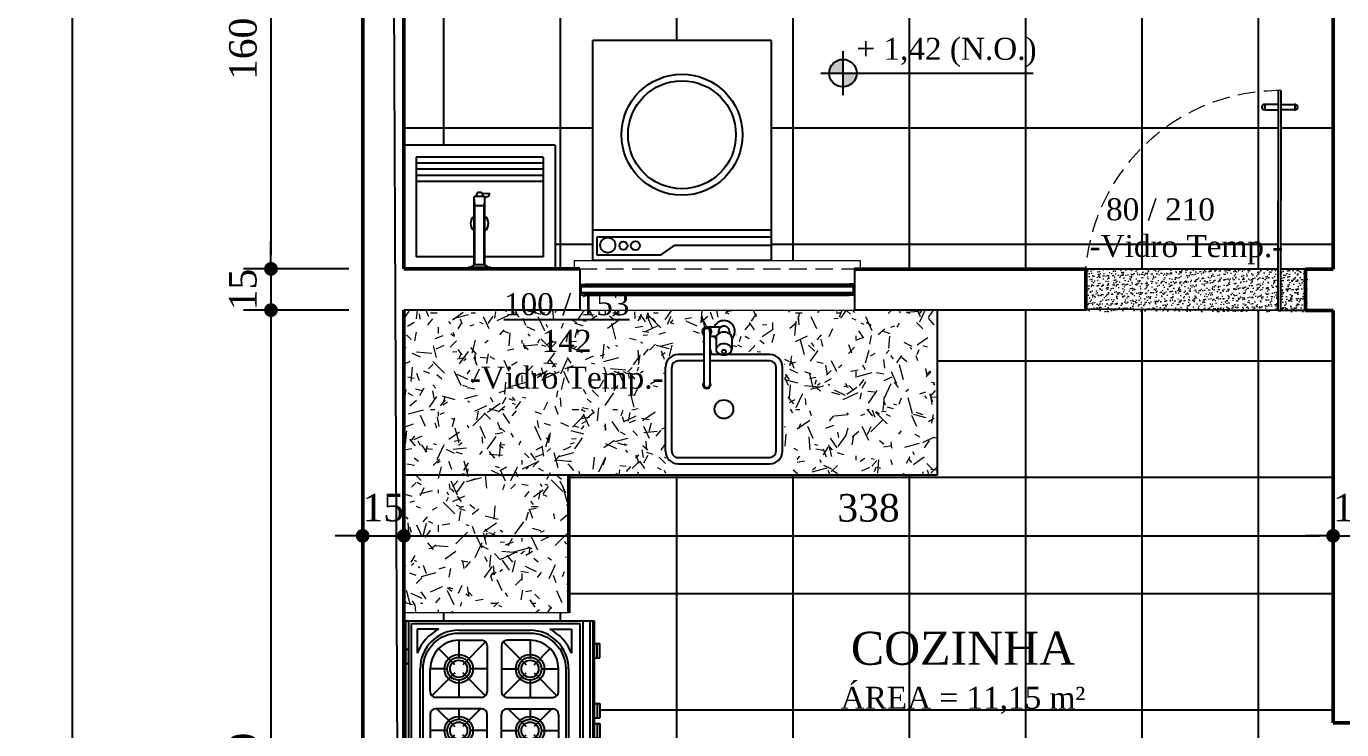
# Model space of a CAD drawing. Header units: centimetres. Extents: x -48696 to 156237, y -5617 to 29024.
# Drawn here: x -45875.9 to -45397.4, y 11683.6 to 11939.3 of the extents above; entities that cross this region are included whole.
import ezdxf

# ---------------------------------------------------------------- set-up
doc = ezdxf.new("R2010")
doc.units = ezdxf.units.CM
doc.linetypes.add('HIDDEN', pattern=[9.525, 6.35, -3.175])
for name, color, linetype in [('ACESSORIOS', 2, 'Continuous'), ('COZ', 3, 'Continuous'), ('COZINHA', 2, 'Continuous'), ('Hachuria - Moveis', 1, 'Continuous'), ('PAREDES', 5, 'Continuous'), ('Piso', 55, 'Continuous'), ('PN010', 1, 'Continuous'), ('Portas-Cotas', 2, 'Continuous'), ('Texto', 2, 'Continuous')]:
    doc.layers.add(name, color=color, linetype=linetype)
for name, color, linetype, lineweight in [('Hachura', 1, 'Continuous', 9), ('Nível Fachada', 7, 'Continuous', 70), ('Parede Baixa', 5, 'Continuous', 50), ('Pisos Externos', 15, 'Continuous', 9), ('Portas - Janelas', 2, 'Continuous', 20), ('Projeção Janela', 15, 'HIDDEN', 9), ('Projeção Portas', 55, 'HIDDEN', 5)]:
    doc.layers.add(name, color=color, linetype=linetype, lineweight=lineweight)
doc.styles.add('Valéria', font='romantic.ttf', dxfattribs={"height": 10})
doc.dimstyles.new('Cota - 50', dxfattribs={"dimtxt": 10, "dimasz": 5, "dimexe": 10, "dimexo": 20, "dimgap": 5, "dimtad": 1, "dimtxsty": 'Valéria', "dimblk": 'DOT', "dimcen": 0, "dimclrd": 12, "dimclre": 12, "dimclrt": 2, "dimazin": 2, "dimtfac": 1, "dimtix": 1, "dimtmove": 0, "dimatfit": 3, "dimldrblk": 'DOT', "dimfxl": 1, "dimarcsym": 0})
pattern_1 = [(90, (-29087.017, -1474.916), (-42.33333, 3e-14), []), (180, (-29087.017, -1474.916), (-3e-14, -42.33333), [])]

# ---------------------------------------------------------------- blocks, each defined once
blk = doc.blocks.new('6-PL')
at = {"layer": 'COZINHA'}
h = blk.add_hatch(color=1, dxfattribs=at)
h.dxf.hatch_style = 1
h.paths.add_polyline_path([(-69, -3), (-69, -4), (-64, -4), (-64, -3)])
h.paths.add_polyline_path([(-17, -3), (-17, -4), (-12, -4), (-12, -3)])
at = {"layer": 'COZINHA', "color": 15}
for p, q in [((-79, -3), (-69, -3)), ((-79, -3), (-79, -4)), ((-64, -3), (-17, -3)), ((-12, -3), (-2, -3)), ((-2, -3), (-2, -4)), ((-76, -7), (-67.64, -7)), ((-76, -14.51), (-76, -7)), ((-5, -7), (-13.36, -7)), ((-5, -14.51), (-5, -7)), ((-76, -53.49), (-76, -61)), ((-5, -53.49), (-5, -61)), ((-76, -61), (-67.64, -61)), ((-5, -61), (-13.36, -61)), ((-2, -67.5), (-79, -67.5)), ((-2, -68.5), (-79, -68.5))]:
    blk.add_line(p, q, dxfattribs=at)
at = {"layer": 'COZINHA', "color": 1}
for p, q in [((-79, -4), (-2, -4)), ((-69, -3), (-64, -3)), ((-69, -3), (-69, -4)), ((-64, -3), (-64, -4)), ((-17, -3), (-12, -3)), ((-17, -3), (-17, -4)), ((-12, -3), (-12, -4)), ((-78, -5), (-3, -5)), ((-78, -64), (-78, -5)), ((-62.17, -8), (-18.83, -8)), ((-3, -5), (-3, -64)), ((-62.17, -17.5), (-62.17, -11.5)), ((-54.17, -11.5), (-62.17, -11.5)), ((-60.75, -20.09), (-52.75, -12.09)), ((-52.17, -29.5), (-52.17, -13.5)), ((-48.17, -13.5), (-48.17, -29.5)), ((-34.83, -11.5), (-46.17, -11.5)), ((-40.5, -17.5), (-40.5, -11.5)), ((-32.83, -29.5), (-32.83, -13.5)), ((-28.83, -29.5), (-28.83, -13.5)), ((-20.25, -20.09), (-28.25, -12.09)), ((-26.83, -11.5), (-18.83, -11.5)), ((-18.83, -17.5), (-18.83, -11.5)), ((-63.58, -20.09), (-69.24, -14.43)), ((-48.17, -13.83), (-41.91, -20.09)), ((-32.83, -13.83), (-39.09, -20.09)), ((-17.42, -20.09), (-11.76, -14.43)), ((-75.67, -46.5), (-75.67, -21.5)), ((-72.17, -21.5), (-72.17, -29.5)), ((-72.17, -21.5), (-66.17, -21.5)), ((-71.58, -30.91), (-63.58, -22.91)), ((-52.75, -30.91), (-60.75, -22.91)), ((-58.17, -21.5), (-52.17, -21.5)), ((-44.5, -21.5), (-48.17, -21.5)), ((-48.17, -29.17), (-41.91, -22.91)), ((-32.83, -29.17), (-39.09, -22.91)), ((-32.83, -21.5), (-36.5, -21.5)), ((-22.83, -21.5), (-28.83, -21.5)), ((-28.25, -30.91), (-20.25, -22.91)), ((-9.42, -30.91), (-17.42, -22.91)), ((-8.83, -21.5), (-14.83, -21.5)), ((-8.83, -21.5), (-8.83, -29.5)), ((-5.33, -21.5), (-5.33, -46.5)), ((-62.17, -31.5), (-62.17, -25.5)), ((-40.5, -31.5), (-40.5, -25.5)), ((-18.83, -31.5), (-18.83, -25.5)), ((-70.17, -31.5), (-54.17, -31.5)), ((-46.17, -31.5), (-34.83, -31.5)), ((-10.83, -31.5), (-26.83, -31.5)), ((-70.17, -36.5), (-54.17, -36.5)), ((-62.17, -36.5), (-62.17, -42.5)), ((-46.17, -36.5), (-34.83, -36.5)), ((-40.5, -36.5), (-40.5, -42.5)), ((-10.83, -36.5), (-26.83, -36.5)), ((-18.83, -36.5), (-18.83, -42.5)), ((-72.17, -46.5), (-72.17, -38.5)), ((-71.58, -37.09), (-63.58, -45.09)), ((-52.75, -37.09), (-60.75, -45.09)), ((-52.17, -38.5), (-52.17, -54.5)), ((-48.17, -54.5), (-48.17, -38.5)), ((-48.17, -38.83), (-41.91, -45.09)), ((-32.83, -38.83), (-39.09, -45.09)), ((-32.83, -38.5), (-32.83, -54.5)), ((-28.83, -38.5), (-28.83, -54.5)), ((-28.25, -37.09), (-20.25, -45.09)), ((-9.42, -37.09), (-17.42, -45.09)), ((-8.83, -46.5), (-8.83, -38.5)), ((-72.17, -46.5), (-66.17, -46.5)), ((-63.58, -47.91), (-69.24, -53.57)), ((-62.17, -50.5), (-62.17, -56.5)), ((-60.75, -47.91), (-52.75, -55.91)), ((-58.17, -46.5), (-52.17, -46.5)), ((-44.5, -46.5), (-48.17, -46.5)), ((-48.17, -54.17), (-41.91, -47.91)), ((-40.5, -50.5), (-40.5, -56.5)), ((-32.83, -54.17), (-39.09, -47.91)), ((-32.83, -46.5), (-36.5, -46.5)), ((-22.83, -46.5), (-28.83, -46.5)), ((-20.25, -47.91), (-28.25, -55.91)), ((-18.83, -50.5), (-18.83, -56.5)), ((-17.42, -47.91), (-11.76, -53.57)), ((-8.83, -46.5), (-14.83, -46.5)), ((-54.17, -56.5), (-62.17, -56.5)), ((-34.83, -56.5), (-46.17, -56.5)), ((-26.83, -56.5), (-18.83, -56.5)), ((-3, -64), (-78, -64)), ((-18.83, -60), (-62.17, -60)), ((-66, -70), (-71, -70)), ((-59, -70), (-64, -70)), ((-52, -70), (-57, -70)), ((-45, -70), (-50, -70)), ((-38, -70), (-43, -70)), ((-31, -70), (-36, -70)), ((-15, -70), (-10, -70))]:
    blk.add_line(p, q, dxfattribs=at)
at = {"layer": 'COZINHA', "color": 2}
for p, q in [((-79, -69), (-79, -4)), ((-2, -4), (-2, -69)), ((-2, -65), (-79, -65)), ((-2, -69), (-79, -69)), ((-71, -69), (-71, -71)), ((-66, -69), (-66, -71)), ((-64, -69), (-64, -71)), ((-64, -69), (-64, -71)), ((-59, -69), (-59, -71)), ((-57, -69), (-57, -71)), ((-52, -69), (-52, -71)), ((-50, -69), (-50, -71)), ((-45, -69), (-45, -71)), ((-43, -69), (-43, -71)), ((-38, -69), (-38, -71)), ((-36, -69), (-36, -71)), ((-31, -69), (-31, -71)), ((-15, -69), (-15, -71)), ((-10, -69), (-10, -71)), ((-66, -71), (-71, -71)), ((-59, -71), (-64, -71)), ((-52, -71), (-57, -71)), ((-45, -71), (-50, -71)), ((-38, -71), (-43, -71)), ((-31, -71), (-36, -71)), ((-15, -71), (-10, -71))]:
    blk.add_line(p, q, dxfattribs=at)
at = {"layer": 'COZINHA', "color": 15}
blk.add_lwpolyline([(-62.17, -59, -0.414214), (-74.67, -46.5), (-74.67, -21.5, -0.414214), (-62.17, -9), (-18.83, -9, -0.414214), (-6.33, -21.5), (-6.33, -46.5, -0.414214), (-18.83, -59)], format="xyb", close=True, dxfattribs=at)
for centre in [(-62.17, -21.5), (-40.5, -21.5), (-18.83, -21.5), (-62.17, -46.5), (-40.5, -46.5), (-18.83, -46.5)]:
    blk.add_circle(centre, 5, dxfattribs=at)
at = {"layer": 'COZINHA', "color": 1}
for centre, radius in [((-62.17, -21.5), 4), ((-40.5, -21.5), 4), ((-18.83, -21.5), 4), ((-62.17, -21.5), 3), ((-40.5, -21.5), 3), ((-18.83, -21.5), 3), ((-62.17, -46.5), 4), ((-62.17, -46.5), 3), ((-40.5, -46.5), 4), ((-40.5, -46.5), 3), ((-18.83, -46.5), 4), ((-18.83, -46.5), 3)]:
    blk.add_circle(centre, radius, dxfattribs=at)
at = {"layer": 'COZINHA', "color": 15}
for centre, start, end in [((-62.17, -21.5), 110.6935, 153.1857), ((-18.83, -21.5), 26.8143, 69.3065), ((-62.17, -46.5), 206.8143, 249.3065), ((-18.83, -46.5), 290.6935, 333.1857)]:
    blk.add_arc(centre, 15.5, start, end, dxfattribs=at)
at = {"layer": 'COZINHA', "color": 1}
for centre, radius, start, end in [((-62.17, -21.5), 13.5, 90, 180), ((-18.83, -21.5), 13.5, 0, 90), ((-62.17, -21.5), 10, 90, 180), ((-54.17, -13.5), 2, 0, 90), ((-46.17, -13.5), 2, 90, 180), ((-34.83, -13.5), 2, 0, 90), ((-26.83, -13.5), 2, 90, 180), ((-18.83, -21.5), 10, 0, 90), ((-70.17, -29.5), 2, 180, 270), ((-54.17, -29.5), 2, 270, 0), ((-46.17, -29.5), 2, 180, 270), ((-34.83, -29.5), 2, 270, 0), ((-26.83, -29.5), 2, 180, 270), ((-10.83, -29.5), 2, 270, 0), ((-70.17, -38.5), 2, 90, 180), ((-54.17, -38.5), 2, 0, 90), ((-46.17, -38.5), 2, 90, 180), ((-34.83, -38.5), 2, 0, 90), ((-26.83, -38.5), 2, 90, 180), ((-10.83, -38.5), 2, 0, 90), ((-62.17, -46.5), 13.5, 180, 270), ((-62.17, -46.5), 10, 180, 270), ((-18.83, -46.5), 13.5, 270, 0), ((-18.83, -46.5), 10, 270, 0), ((-54.17, -54.5), 2, 270, 0), ((-46.17, -54.5), 2, 180, 270), ((-34.83, -54.5), 2, 270, 0), ((-26.83, -54.5), 2, 180, 270)]:
    blk.add_arc(centre, radius, start, end, dxfattribs=at)
blk = doc.blocks.new('Fogão 6 Planta 04')
at = {"layer": 'PAREDES', "xscale": -1}
blk.add_blockref('6-PL', (340.76, 314.37), dxfattribs=at)
blk = doc.blocks.new('Pia Bancada Planta 01')
at = {"layer": 'COZ', "color": 2}
for p, q in [((0.435, 0.1875), (0.165, 0.1875)), ((0.125, 0.1475), (0.125, 0.0074)), ((0.145, 0.1475), (0.145, -0.045)), ((0.435, 0.1675), (0.165, 0.1675)), ((0.455, -0.1475), (0.455, 0.1475)), ((0.475, -0.1475), (0.475, 0.1475)), ((0.0509, 0.0175), (0.0579, 0.0175)), ((0.0705, 0.025), (0.1081, 0.025)), ((0.0359, -0.055), (0.0359, -0.0115)), ((0.0509, -0.0175), (0.0579, -0.0175)), ((0.0659, -0.045), (0.0659, -0.0241)), ((0.0705, -0.025), (0.1081, -0.025)), ((0.125, -0.0074), (0.125, -0.045)), ((0.0509, -0.045), (0.2209, -0.045)), ((0.0509, -0.065), (0.2209, -0.065)), ((0.125, -0.065), (0.125, -0.1475)), ((0.145, -0.065), (0.145, -0.1475)), ((0.435, -0.1675), (0.165, -0.1675)), ((0.435, -0.1875), (0.165, -0.1875))]:
    blk.add_line(p, q, dxfattribs=at)
blk.add_lwpolyline([(0.0705, 0.025, 0.133256), (0.0641, 0.0233, 0.106756), (0.058, 0.0177, 0.082828), (0.0543, 0.0099, 0.071352), (0.0528, 0, 0.071352), (0.0543, -0.0099, 0.082828), (0.058, -0.0177, 0.106756), (0.0641, -0.0233, 0.133256), (0.0705, -0.025, 0.133256)], format="xyb", dxfattribs=at)
for points in [[(0.1081, -0.025, 0.133256), (0.1145, -0.0233, 0.106756), (0.1206, -0.0177, 0.082828), (0.1244, -0.0099, 0.071352), (0.1258, 0, 0.071352), (0.1244, 0.0099, 0.082828), (0.1206, 0.0177, 0.106756), (0.1145, 0.0233, 0.133256), (0.1081, 0.025, 0.133256), (0.1017, 0.0233, 0.106756), (0.0956, 0.0177, 0.082828), (0.0919, 0.0099, 0.071352), (0.0904, 0, 0.071352), (0.0919, -0.0099, 0.082828), (0.0956, -0.0177, 0.106756), (0.1017, -0.0233, 0.133256)], [(0.1156, 0.0075, 0.133256), (0.1137, 0.007, 0.106756), (0.1119, 0.0053, 0.082828), (0.1107, 0.003, 0.071352), (0.1103, 0, 0.071352), (0.1107, -0.003, 0.082828), (0.1119, -0.0053, 0.106756), (0.1137, -0.007, 0.133256), (0.1156, -0.0075, 0.133256), (0.1175, -0.007, 0.106756), (0.1194, -0.0053, 0.082828), (0.1205, -0.003, 0.071352), (0.1209, 0, 0.071352), (0.1205, 0.003, 0.082828), (0.1194, 0.0053, 0.106756), (0.1175, 0.007, 0.133256)]]:
    blk.add_lwpolyline(points, format="xyb", close=True, dxfattribs=at)
blk.add_circle((0.3, 0), 0.03, dxfattribs=at)
for centre, radius, start, end in [((0.165, 0.1475), 0.04, 90, 180), ((0.435, 0.1475), 0.04, 0, 90), ((0.165, 0.1475), 0.02, 90, 180), ((0.435, 0.1475), 0.02, 0, 90), ((0.0509, 0), 0.035, 45.5847, 244.6231), ((0.0509, 0), 0.0175, 90, 204.62), ((0.0259, -0.0115), 0.01, 0, 24.62), ((0.0509, 0), 0.0175, 211.0027, 270), ((0.0509, -0.055), 0.015, 41.8103, 318.1897), ((0.0509, 0), 0.035, 295.3769, 314.4153), ((0.0509, -0.055), 0.01, 90.0002, 270.0002), ((0.2209, -0.055), 0.0125, 233.1301, 126.8699), ((0.2209, -0.055), 0.01, 270.0001, 90.0001), ((0.165, -0.1475), 0.04, 180, 270), ((0.165, -0.1475), 0.02, 180, 270), ((0.435, -0.1475), 0.04, 270, 0), ((0.435, -0.1475), 0.02, 270, 360)]:
    blk.add_arc(centre, radius, start, end, dxfattribs=at)
blk = doc.blocks.new('_Dot')
at = {"color": 0, "linetype": 'ByBlock', "lineweight": -2}
blk.add_line((-0.5, 0), (-1, 0), dxfattribs=at)
at = {"color": 0, "linetype": 'ByBlock', "const_width": 0.5}
blk.add_lwpolyline([(-0.25, 0, 1), (0.25, 0, 1)], format="xyb", close=True, dxfattribs=at)
blk = doc.blocks.new('*D1685')
at = {"color": 12, "lineweight": -2, "transparency": 16777216}
for p, q in [((-45773.54, 12272.74), (-45869.23, 12272.74)), ((-45859.23, 12267.74), (-45859.23, 9837.74)), ((-45778.11, 9832.74), (-45869.23, 9832.74))]:
    blk.add_line(p, q, dxfattribs=at)
at = {"layer": 'Defpoints', "color": 0, "transparency": 16777216}
for p in [(-45753.54, 12272.74), (-45859.23, 9832.74), (-45758.11, 9832.74)]:
    blk.add_point(p, dxfattribs=at)
at = {"color": 12, "lineweight": -2, "transparency": 16777216, "xscale": 5, "yscale": 5, "zscale": 5}
for p, rotation in [((-45859.23, 12272.74), 90), ((-45859.23, 9832.74), 270)]:
    blk.add_blockref('_Dot', p, dxfattribs=dict(at, rotation=rotation))
at = {"color": 2, "transparency": 16777216, "insert": (-45869.35, 11052.74), "char_height": 10, "attachment_point": 5, "rotation": 90, "style": 'Valéria'}
blk.add_mtext('2440', dxfattribs=at)
blk = doc.blocks.new('*D1752')
at = {"color": 12, "lineweight": -2, "transparency": 16777216}
for p, q in [((-45773.55, 12011.16), (-45796.91, 12011.16)), ((-45786.91, 12006.16), (-45786.91, 11856.15)), ((-45758.55, 11851.15), (-45796.91, 11851.15))]:
    blk.add_line(p, q, dxfattribs=at)
at = {"layer": 'Defpoints', "color": 0, "transparency": 16777216}
for p in [(-45753.55, 12011.16), (-45786.91, 11851.15), (-45738.55, 11851.15)]:
    blk.add_point(p, dxfattribs=at)
at = {"color": 12, "lineweight": -2, "transparency": 16777216, "xscale": 5, "yscale": 5, "zscale": 5}
for p, rotation in [((-45786.91, 12011.16), 90), ((-45786.91, 11851.15), 270)]:
    blk.add_blockref('_Dot', p, dxfattribs=dict(at, rotation=rotation))
at = {"color": 2, "transparency": 16777216, "insert": (-45797.06, 11931.15), "char_height": 10, "attachment_point": 5, "rotation": 90, "style": 'Valéria'}
blk.add_mtext('160', dxfattribs=at)
blk = doc.blocks.new('*D1753')
at = {"color": 12, "lineweight": -2, "transparency": 16777216}
for p, q in [((-45786.91, 11856.15), (-45786.91, 11861.15)), ((-45758.55, 11851.15), (-45796.91, 11851.15)), ((-45786.91, 11851.15), (-45786.91, 11836.15)), ((-45758.55, 11836.15), (-45796.91, 11836.15)), ((-45786.91, 11831.15), (-45786.91, 11826.15))]:
    blk.add_line(p, q, dxfattribs=at)
at = {"layer": 'Defpoints', "color": 0, "transparency": 16777216}
for p in [(-45738.55, 11851.15), (-45786.91, 11836.15), (-45738.55, 11836.15)]:
    blk.add_point(p, dxfattribs=at)
at = {"color": 12, "lineweight": -2, "transparency": 16777216, "xscale": 5, "yscale": 5, "zscale": 5}
for p, rotation in [((-45786.91, 11851.15), 270), ((-45786.91, 11836.15), 90)]:
    blk.add_blockref('_Dot', p, dxfattribs=dict(at, rotation=rotation))
at = {"color": 2, "transparency": 16777216, "insert": (-45797.1, 11843.65), "char_height": 10, "attachment_point": 5, "rotation": 90, "style": 'Valéria'}
blk.add_mtext('15', dxfattribs=at)
blk = doc.blocks.new('*D1754')
at = {"color": 12, "lineweight": -2, "transparency": 16777216}
for p, q in [((-45758.55, 11836.15), (-45796.91, 11836.15)), ((-45786.91, 11831.15), (-45786.91, 11511.15)), ((-45758.65, 11506.15), (-45796.91, 11506.15))]:
    blk.add_line(p, q, dxfattribs=at)
at = {"layer": 'Defpoints', "color": 0, "transparency": 16777216}
for p in [(-45738.55, 11836.15), (-45786.91, 11506.15), (-45738.65, 11506.15)]:
    blk.add_point(p, dxfattribs=at)
at = {"color": 12, "lineweight": -2, "transparency": 16777216, "xscale": 5, "yscale": 5, "zscale": 5}
for p, rotation in [((-45786.91, 11836.15), 90), ((-45786.91, 11506.15), 270)]:
    blk.add_blockref('_Dot', p, dxfattribs=dict(at, rotation=rotation))
at = {"color": 2, "transparency": 16777216, "insert": (-45797.02, 11671.15), "char_height": 10, "attachment_point": 5, "rotation": 90, "style": 'Valéria'}
blk.add_mtext('330', dxfattribs=at)
blk = doc.blocks.new('*D1778')
at = {"color": 12, "lineweight": -2, "transparency": 16777216}
for p, q in [((-45738.55, 11816.15), (-45738.55, 11744.11)), ((-45400.55, 11816.05), (-45400.55, 11744.11)), ((-45733.55, 11754.11), (-45405.55, 11754.11))]:
    blk.add_line(p, q, dxfattribs=at)
at = {"layer": 'Defpoints', "color": 0, "transparency": 16777216}
for p in [(-45738.55, 11836.15), (-45400.55, 11836.05), (-45400.55, 11754.11)]:
    blk.add_point(p, dxfattribs=at)
at = {"color": 12, "lineweight": -2, "transparency": 16777216, "xscale": 5, "yscale": 5, "zscale": 5, "rotation": 180}
blk.add_blockref('_Dot', (-45738.55, 11754.11), dxfattribs=at)
at = {"color": 12, "lineweight": -2, "transparency": 16777216, "xscale": 5, "yscale": 5, "zscale": 5}
blk.add_blockref('_Dot', (-45400.55, 11754.11), dxfattribs=at)
at = {"color": 2, "transparency": 16777216, "insert": (-45569.55, 11764.21), "char_height": 10, "attachment_point": 5, "style": 'Valéria'}
blk.add_mtext('338', dxfattribs=at)
blk = doc.blocks.new('*D1697')
at = {"color": 12, "lineweight": -2, "transparency": 16777216}
for p, q in [((-45753.55, 11816.15), (-45753.55, 11744.11)), ((-45738.55, 11816.15), (-45738.55, 11744.11)), ((-45758.55, 11754.11), (-45763.55, 11754.11)), ((-45753.55, 11754.11), (-45738.55, 11754.11)), ((-45733.55, 11754.11), (-45728.55, 11754.11))]:
    blk.add_line(p, q, dxfattribs=at)
at = {"layer": 'Defpoints', "color": 0, "transparency": 16777216}
for p in [(-45753.55, 11836.15), (-45738.55, 11836.15), (-45738.55, 11754.11)]:
    blk.add_point(p, dxfattribs=at)
at = {"color": 12, "lineweight": -2, "transparency": 16777216, "xscale": 5, "yscale": 5, "zscale": 5}
blk.add_blockref('_Dot', (-45753.55, 11754.11), dxfattribs=at)
at = {"color": 12, "lineweight": -2, "transparency": 16777216, "xscale": 5, "yscale": 5, "zscale": 5, "rotation": 180}
blk.add_blockref('_Dot', (-45738.55, 11754.11), dxfattribs=at)
at = {"color": 2, "transparency": 16777216, "insert": (-45746.05, 11764.3), "char_height": 10, "attachment_point": 5, "style": 'Valéria'}
blk.add_mtext('15', dxfattribs=at)
blk = doc.blocks.new('*D1787')
at = {"color": 12, "lineweight": -2, "transparency": 16777216}
for p, q in [((-45400.55, 11816.05), (-45400.55, 11744.11)), ((-45385.55, 11816.05), (-45385.55, 11744.11)), ((-45405.55, 11754.11), (-45410.55, 11754.11)), ((-45400.55, 11754.11), (-45385.55, 11754.11)), ((-45380.55, 11754.11), (-45375.55, 11754.11))]:
    blk.add_line(p, q, dxfattribs=at)
at = {"layer": 'Defpoints', "color": 0, "transparency": 16777216}
for p in [(-45400.55, 11836.05), (-45385.55, 11836.05), (-45385.55, 11754.11)]:
    blk.add_point(p, dxfattribs=at)
at = {"color": 12, "lineweight": -2, "transparency": 16777216, "xscale": 5, "yscale": 5, "zscale": 5}
blk.add_blockref('_Dot', (-45400.55, 11754.11), dxfattribs=at)
at = {"color": 12, "lineweight": -2, "transparency": 16777216, "xscale": 5, "yscale": 5, "zscale": 5, "rotation": 180}
blk.add_blockref('_Dot', (-45385.55, 11754.11), dxfattribs=at)
at = {"color": 2, "transparency": 16777216, "insert": (-45393.05, 11764.3), "char_height": 10, "attachment_point": 5, "style": 'Valéria'}
blk.add_mtext('15', dxfattribs=at)

msp = doc.modelspace()

# ---------------------------------------------------------------- hatches: boundary and pattern name
h = msp.add_hatch()
h.set_pattern_fill('GRASS2', color=74, scale=15, pattern_type=2)
h.set_pattern_definition([(360, (-29082.517, -1474.616), (15, 15), [2.25, -0.45, 0.6, -0.45, 2.25, -9]), (360, (-29083.267, -1474.166), (15, 15), [1.5, -1.125, 2.25, -1.125, 1.5, -7.5]), (360, (-29078.017, -1468.166), (15, 15), [1.875, -0.75, 1.875, -10.5]), (360, (-29085.517, -1465.166), (15, 15), [0.75, -1.5, 0.75, -12]), (90, (-29084.017, -1465.166), (-15, 15), [1.35, -13.65]), (90, (-29079.517, -1474.166), (-15, 15), [1.5, -13.5]), (90, (-29075.767, -1468.166), (-15, 15), [1.5, -13.5]), (45, (-29077.567, -1474.316), (9e-15, 15), [1.5, -19.713203]), (135, (-29081.467, -1474.316), (-15, 9e-15), [1.5, -19.713203]), (63.43495, (-29078.0166, -1474.241), (8e-10, 15), [1.5, -32.04102]), (75.963757, (-29078.7666, -1474.166), (5e-10, 15), [1.5, -60.346584]), (75.963757, (-29075.0166, -1468.166), (5e-10, 15), [1.2, -60.646584]), (75.963757, (-29083.7166, -1465.166), (5e-10, 15), [1.05, -60.796584]), (104.036243, (-29080.2666, -1474.166), (-5e-10, 15), [1.5, -60.346584]), (104.036243, (-29076.5166, -1468.166), (-5e-10, 15), [1.2, -60.646584]), (104.036243, (-29084.3166, -1465.166), (-5e-10, 15), [1.05, -60.796584]), (116.56505, (-29081.0166, -1474.241), (-6e-09, 15), [1.5, -32.041002])])
h.paths.add_polyline_path([(-45325.61974, 11830.79876), (-45335.61974, 11831.03769), (-45334.81198, 12261.95116), (-45325.66652, 12261.93402), (-45325.66652, 12209.35151), (-45327.15957, 12205.66331), (-45333.05311, 12204.10268), (-45334.28788, 12199.83397), (-45328.54587, 12198.98956), (-45332.8663, 12174.94437), (-45334.54804, 12151.10085), (-45334.69773, 12147.77041), (-45334.69773, 12143.73996), (-45334.57546, 12140.60486), (-45334.51827, 12136.48196), (-45334.51827, 12134.13083), (-45334.21215, 12130.96596), (-45333.93385, 12128.08872), (-45333.10203, 12118.2223), (-45331.14265, 12109.59297), (-45328.77634, 12095.65646), (-45335.05993, 12095.56934), (-45332.95794, 12090.60764), (-45327.21581, 12089.76302), (-45325.61967, 12085.38351), (-45325.61967, 11949.15116), (-45304.68376, 11949.15116), (-45305.44119, 11937.12555), (-45305.35339, 11930.79876), (-45325.61974, 11930.79876)])
h.paths.add_polyline_path([(-45185.61981, 11830.99407), (-45195.61977, 11830.99407), (-45195.61977, 11846.71651), (-45185.61981, 11846.71651)])
h.paths.add_polyline_path([(-45115.61985, 11845.97647), (-45123.60136, 11846.10214), (-45118.90825, 11836.15473), (-45119.9806, 11835.27424), (-45123.96701, 11836.1356), (-45125.61981, 11837.58296), (-45125.62173, 11830.97662), (-45115.61985, 11830.97662)])
h.paths.add_polyline_path([(-45045.61989, 11830.95336), (-45055.61985, 11830.95336), (-45055.61985, 11845.97647), (-45045.61989, 11845.97647)])
h.paths.add_polyline_path([(-44975.58469, 11830.933), (-44985.61989, 11830.933), (-44985.61989, 11846.0584), (-44975.58469, 11846.0584)])
h.paths.add_polyline_path([(-44905.61996, 11830.91265), (-44915.61992, 11830.91265), (-44915.61992, 11846.31488), (-44905.61996, 11846.31488)])
h.paths.add_polyline_path([(-44835.93352, 11904.17223), (-44835.62, 11830.8923), (-44845.61996, 11830.91264), (-44845.8435, 11865.67895), (-44842.59379, 11871.26945)])
h.paths.add_polyline_path([(-44775.61993, 12040.09144), (-44765.61997, 12018.79974), (-44765.56604, 11830.8873), (-44775.62, 11830.91263)])
h.paths.add_polyline_path([(-44705.62003, 11891.04919), (-44705.62003, 11830.91262), (-44695.62007, 11830.91262), (-44695.62007, 11869.75749)])
h.paths.add_polyline_path([(-44695.62007, 11869.75749), (-44695.60892, 11830.90738), (-44677.37354, 11830.90738)])
h.paths.add_polyline_path([(-44765.61997, 11945.79932), (-44765.61997, 11930.91262), (-44724.34248, 11930.91262), (-44731.33424, 11945.79932)])
h.paths.add_polyline_path([(-44775.62, 11930.91263), (-44833.28246, 11930.91263), (-44833.28246, 11946.26177), (-44775.62, 11946.26177)])
h.paths.add_polyline_path([(-44905.6199, 12025.43123), (-44915.61986, 12025.43123), (-44915.61986, 12060.16208), (-44905.6199, 12060.16208)])
h.paths.add_polyline_path([(-44845.66652, 12189.2331), (-44825.2672, 12145.79932), (-44835.61993, 12145.79932), (-44835.61993, 11967.02749), (-44842.71199, 11999.73671), (-44845.6199, 12011.33561), (-44845.6199, 12145.79932), (-44861.93835, 12146.82722), (-44862.72206, 12161.16546), (-44845.66652, 12161.16546)])
h.paths.add_polyline_path([(-44975.61986, 12026.15662), (-44985.61989, 12026.15662), (-44985.61989, 12056.74172), (-44975.61986, 12056.74172)])
h.paths.add_polyline_path([(-45045.61989, 12026.56947), (-45055.61978, 12026.56947), (-45055.61978, 12056.53219), (-45045.61989, 12056.53219)])
h.paths.add_polyline_path([(-45185.61975, 12026.53339), (-45195.61971, 12026.53339), (-45195.61971, 12056.80803), (-45185.61975, 12056.80803)])
h.paths.add_polyline_path([(-45255.61971, 12022.36858), (-45265.61971, 12022.36858), (-45265.61971, 12057.95068), (-45255.61971, 12057.95068)])
h.paths.add_polyline_path([(-44915.66652, 12232.62181), (-44905.66652, 12232.62181), (-44905.66652, 12261.16546), (-44915.66652, 12261.16546)])
h.paths.add_polyline_path([(-44975.66652, 12236.44516), (-44985.66652, 12236.44516), (-44985.66652, 12261.29668), (-44975.66652, 12261.29668)])
h.paths.add_polyline_path([(-45045.66652, 12237.12529), (-45055.66652, 12237.12529), (-45055.66652, 12261.4279), (-45045.66652, 12261.4279)])
h.paths.add_polyline_path([(-45115.66652, 12237.17418), (-45125.66652, 12237.17418), (-45125.66652, 12261.55911), (-45115.66652, 12261.55911)])
h.paths.add_polyline_path([(-45185.66652, 12237.21654), (-45195.66652, 12237.21654), (-45195.66652, 12261.82155), (-45185.66652, 12261.82155)])
h.paths.add_polyline_path([(-45255.66652, 12236.96006), (-45265.66652, 12236.96006), (-45265.66652, 12261.95385), (-45255.66652, 12261.95385)])
edge = h.paths.add_edge_path()
edge.add_line((-45265.61974, 11853.96755), (-45255.61977, 11851.93892))
edge.add_line((-45255.61977, 11851.93892), (-45255.61977, 11831.01443))
edge.add_line((-45255.61977, 11831.01443), (-45265.61974, 11831.01443))
edge.add_line((-45265.61974, 11831.01443), (-45265.2846, 11853.94644))
edge.add_line((-45115.61978, 12056.53219), (-45125.61975, 12056.58124))
edge.add_line((-45125.61975, 12056.58124), (-45125.61975, 12034.91727))
edge.add_line((-45125.61975, 12034.91727), (-45121.22986, 12037.79706))
edge.add_line((-45121.22986, 12037.79706), (-45117.94238, 12036.44326))
edge.add_line((-45117.94238, 12036.44326), (-45123.16904, 12026.62362))
edge.add_line((-45123.16904, 12026.62362), (-45115.61978, 12026.74282))
edge.add_line((-45115.61978, 12026.74282), (-45115.59888, 12056.57422))
h.paths.add_polyline_path([(-45396.82799, 12162.55691), (-45396.82799, 12262.06741), (-45336.82799, 12261.95494), (-45336.82799, 12162.55691)])
h.paths.add_polyline_path([(-45336.82799, 12149.15116), (-45336.82799, 12061.15117), (-45335.64472, 12061.15117), (-45335.64472, 12262.71733), (-45583.53845, 12262.71733), (-45583.53845, 12061.15117), (-45396.82799, 12061.15117), (-45396.82799, 12149.15116)])
at = {"layer": 'Hachura', "transparency": 33554687}
h = msp.add_hatch(dxfattribs=at)
h.set_pattern_fill('TEXTURED', color=55, scale=40, angle=270, pattern_type=2)
h.set_pattern_definition([(270, (-35542.143, -1368.82), (30.4, -17.6), [1.6, -26.8, 1.2, -11.6, 2.4, -28.4]), (275, (-35527.743, -1350.821), (31.09103, -15.75017), [3.2, -26.8, 2.4, -11.6, 4.8, -28.4]), (280, (-35525.743, -1361.22), (38.045905, -10.75682), [2.8, -6.8, 3.6, -21.2, 2, -26.4]), (285, (-35522.143, -1354.02), (35.95474, -9.00093), [5.6, -6.8, 6, -21.2, 4.4, -26.4]), (290, (-35538.543, -1357.221), (29.4635, -17.796127), [3.2, -22, 2.8, -16.4, 2, -12.8]), (295, (-35544.143, -1362.821), (29.161135, -19.944628), [4.4, -22, 5.6, -16.4, 4.8, -12.8]), (300, (-35540.943, -1368.82), (33.87358, 2.929234), [2, -13.2, 1.6, -19.6, 1.2, -26]), (305, (-35555.343, -1350.82), (39.68401, -2.97648), [4.4, -13.2, 3.2, -19.6, 2.4, -26]), (310, (-35532.143, -1357.621), (28.84938, -4.511456), [1.6, -17.6, 1.2, -11.2, 3.2, -20.4]), (315, (-35546.543, -1357.62), (39.31514, 8.20244), [3.2, -17.6, 2.4, -11.2, 6, -20.4]), (320, (-35546.543, -1363.621), (31.431133, 10.699715), [0.8, -14.8, 2, -24.4, 2.4, -12.4]), (330, (-35543.743, -1364.821), (29.827688, 13.26307), [2, -16.4, 0.8, -19.2, 1.6, -14.8]), (335, (-35543.743, -1350.421), (41.609064, 9.72655), [4.4, -16.4, 1.6, -19.2, 3.2, -14.8]), (340, (-35548.543, -1360.421), (28.744913, 14.652303), [1.2, -7.6, 2.4, -12.8, 1.6, -17.6]), (345, (-35552.143, -1346.02), (31.08549, 31.01116), [2.4, -7.6, 4.8, -12.8, 3.2, -17.6]), (350, (-35524.943, -1362.42), (21.962593, 27.80871), [2.8, -17.6, 1.2, -20.8, 2.4, -19.6]), (355, (-35553.743, -1366.02), (19.76909, 33.20336), [5.6, -17.6, 2.4, -20.8, 4.8, -19.6]), (360, (-35542.143, -1364.82), (14.8, 35.2), [2.4, -12.4, 1.6, -24.4, 0.8, -24.8]), (5, (-35527.743, -1350.42), (26.021, 37.611), [4.8, -12.4, 1.6, -24.4, 1.6, -24.8]), (10, (-35529.743, -1358.421), (19.352705, 33.06286), [2.8, -15.6, 2.4, -12.8, 2.8, -29.2]), (15, (-35522.543, -1365.621), (16.397444, 34.623746), [5.6, -15.6, 4.8, -12.8, 5.6, -29.2]), (20, (-35552.543, -1355.621), (10.89215, 32.058712), [3.2, -10.4, 1.6, -21.2, 2.4, -23.2]), (25, (-35552.543, -1377.221), (8.056603, 32.886033), [6, -10.4, 3.2, -21.2, 4.8, -23.2]), (30, (-35547.743, -1344.82), (3.79897, 38.21999), [2, -26.8, 2.4, -12.4, 2.8, -16.4]), (35, (-35544.143, -1348.42), (1.33749, 43.41948), [4.4, -26.8, 4.8, -12.4, 5.6, -16.4]), (40, (-35556.543, -1353.621), (9.502144, 37.21437), [1.2, -8.8, 1.6, -17.2, 3.2, -22.4]), (45, (-35552.943, -1357.221), (6.22254, 42.992092), [2.4, -8.8, 3.2, -17.2, 6, -22.4]), (50, (-35524.543, -1341.621), (-4.560758, 29.412914), [2.4, -14.4, 2.8, -12.4, 1.6, -16.8]), (55, (-35549.743, -1357.621), (-10.055855, 30.968367), [4.8, -14.4, 5.6, -12.4, 3.2, -16.8]), (60, (-35558.943, -1374.821), (-16.1023, 27.309996), [1.6, -11.2, 3.2, -24.8, 2.8, -22.8]), (65, (-35536.943, -1371.221), (-13.856973, 35.59079), [3.2, -11.2, 6, -24.8, 5.6, -22.8]), (70, (-35536.543, -1348.42), (-21.65716, 31.720143), [2.4, -16.8, 2, -15.2, 1.6, -24.4]), (75, (-35550.943, -1344.82), (-26.88492, 34.120974), [4.8, -16.8, 4.4, -15.2, 3.2, -24.4]), (80, (-35546.143, -1350.821), (-22.549755, 28.75254), [3.6, -13.2, 2.4, -18, 3.2, -17.6]), (85, (-35528.143, -1368.82), (-32.1425, 27.30531), [4.4, -13.2, 4.8, -18, 5.2, -17.6])])
h.paths.add_polyline_path([(-45678.57044, 11776.15301), (-45643.38904, 11776.15301), (-45643.38904, 11836.15301), (-45678.57044, 11836.15301)])
h.paths.add_polyline_path([(-45678.58498, 11726.15301), (-45738.55299, 11726.15301), (-45738.55299, 11836.15301), (-45678.58498, 11836.15301)])
h.paths.add_polyline_path([(-45544.60299, 11836.15301), (-45600.06129, 11836.15301), (-45600.06129, 11776.15301), (-45544.60299, 11776.15301)])
h.paths.add_polyline_path([(-45625.72295, 11826.67678), (-45627.23904, 11826.67678), (-45627.23904, 11819.97827), (-45625.13455, 11819.97827)], flags=17)
h.paths.add_polyline_path([(-45600.06129, 11819.97827), (-45600.06129, 11836.15301), (-45643.38904, 11836.15301), (-45643.38904, 11816.50997), (-45642.51796, 11819.19392), (-45639.94904, 11820.53612), (-45629.5057, 11819.97827), (-45629.5057, 11827.10968), (-45630.70113, 11828.60351), (-45630.70113, 11830.26141), (-45625.72295, 11830.07678), (-45625.72295, 11831.87963), (-45624.92583, 11832.73359), (-45617.81475, 11832.73359), (-45617.81475, 11825.44728), (-45619.3057, 11825.6007), (-45619.3057, 11819.97827)])
at = {"layer": 'Piso'}
h = msp.add_hatch(dxfattribs=at)
h.set_pattern_fill('ANSI37', color=256, scale=13.333333, angle=45)
h.set_pattern_definition(pattern_1)
h.paths.add_polyline_path([(-45400.55299, 12001.15117), (-45738.55299, 12001.15117), (-45738.55299, 11896.15301), (-45683.55299, 11896.15301), (-45683.55299, 11851.13702), (-45676.60299, 11851.13499), (-45676.60299, 11854.15301), (-45669.84565, 11854.15301), (-45669.84565, 11934.15301), (-45604.97898, 11934.15301), (-45604.97898, 11854.15301), (-45572.60299, 11854.15301), (-45572.60299, 11851.10475), (-45420.52173, 11851.05568), (-45420.45418, 11908.95824), (-45426.67841, 11908.95824), (-45426.67841, 11911.18815), (-45420.45185, 11910.95824), (-45420.44602, 11915.95824), (-45419.44602, 11915.95707), (-45419.44602, 11910.95707), (-45413.32639, 11910.95707), (-45413.32639, 11908.78531), (-45419.45418, 11908.95708), (-45419.45974, 11851.05558), (-45400.55299, 11851.05472)])
h = msp.add_hatch(dxfattribs=at)
h.set_pattern_fill('ANSI37', color=256, scale=13.333333, angle=45)
h.set_pattern_definition(pattern_1)
h.paths.add_polyline_path([(-45400.55299, 11836.05472), (-45544.60299, 11836.05472), (-45544.60299, 11776.15301), (-45678.57044, 11776.15301), (-45678.58498, 11726.15301), (-45738.58498, 11726.17046), (-45738.58498, 11723.22034), (-45669.32581, 11723.22034), (-45669.32581, 11714.91634), (-45667.24981, 11714.91634), (-45667.24981, 11651.59834), (-45669.32581, 11651.59834), (-45669.84481, 11643.29434), (-45738.60907, 11643.31433), (-45738.60974, 11640.99142), (-45678.60975, 11640.97397), (-45678.64898, 11506.06283), (-45610.1701, 11506.06283), (-45610.1701, 11510.08248), (-45614.87235, 11510.08248), (-45614.87235, 11580.20748), (-45613.03902, 11581.12414), (-45546.77758, 11581.12414), (-45546.77758, 11583.87414), (-45549.78902, 11583.87414), (-45549.78902, 11585.70748), (-45545.20569, 11585.70748), (-45545.20569, 11581.12414), (-45542.45569, 11581.12414), (-45540.62235, 11580.20748), (-45540.62235, 11506.06283), (-45400.55299, 11506.06283)])
at = {"layer": 'Pisos Externos'}
h = msp.add_hatch(dxfattribs=at)
h.set_pattern_fill('AR-SAND', color=256, scale=0.05, angle=225)
h.set_pattern_definition([(262.5, (-39663.944, -52509.6622), (1.786906744, -1.673767446), [0, -1.9304, 0, -2.159, 0, -2.06375]), (232.5, (-39663.944, -52509.6622), (0.94505464, -4.12366426), [0, -1.0414, 0, -1.7399, 0, -0.66675]), (192.5, (-39662.8395, -52508.5576), (-2.79149913, -2.80166156), [0, -0.635, 0, -2.286, 0, -2.9845]), (182.5, (-39662.8395, -52508.5576), (-1.91140555, -3.4877539), [0, -0.3175, 0, -1.4986, 0, -1.7145])])
h.paths.add_polyline_path([(-45419.48475, 11850.61128), (-45419.50225, 11835.61129), (-45413.38788, 11835.60416, 0.215250437), (-45409.99351, 11843.10021), (-45409.98476, 11850.6002)])
h.paths.add_polyline_path([(-45413.38788, 11835.60416), (-45410.00226, 11835.60021), (-45409.99351, 11843.10021, -0.215250437)], flags=17)
h.paths.add_polyline_path([(-45489.87997, 11836.2531), (-45420.50185, 11835.95813), (-45420.50225, 11835.61246), (-45489.88062, 11835.69339)])
h = msp.add_hatch(dxfattribs=at)
h.set_pattern_fill('AR-SAND', color=256, scale=0.05, angle=225)
h.set_pattern_definition([(262.5, (-28583.6888, -156.8394), (1.78690674, -1.67376745), [0, -1.9304, 0, -2.159, 0, -2.06375]), (232.5, (-28583.6888, -156.8394), (0.94505464, -4.12366426), [0, -1.0414, 0, -1.7399, 0, -0.66675]), (192.5, (-28582.5842, -155.7348), (-2.79149913, -2.80166156), [0, -0.635, 0, -2.286, 0, -2.9845]), (182.5, (-28582.5842, -155.7348), (-1.91140555, -3.4877539), [0, -0.3175, 0, -1.4986, 0, -1.7145])])
h.paths.add_polyline_path([(-45489.8162, 11851.25297), (-45420.52184, 11850.95835), (-45420.53934, 11835.95829), (-45489.87997, 11836.2531)])
at = {"layer": 'Portas - Janelas'}
h = msp.add_hatch(color=256, dxfattribs=at)
edge = h.paths.add_edge_path()
edge.add_arc((-45578.86007, 11922.32791), 5, 90, 180)
edge.add_line((-45583.86007, 11922.32791), (-45578.86007, 11922.32791))
edge.add_line((-45578.86007, 11922.32791), (-45578.86007, 11927.32791))
edge = h.paths.add_edge_path()
edge.add_arc((-45578.86007, 11922.32791), 5, 270, 360)
edge.add_line((-45573.86007, 11922.32791), (-45578.86007, 11922.32791))
edge.add_line((-45578.86007, 11922.32791), (-45578.86007, 11917.32791))

# ---------------------------------------------------------------- linework, layer by layer
msp.add_line((-45738.53845, 11156.15298), (-45743.53845, 12262.71733))
at = {"color": 1}
for p, q in [((-45687.95299, 11889.55301), (-45734.15299, 11889.55301)), ((-45687.95299, 11887.35301), (-45734.15299, 11887.35301)), ((-45687.95299, 11885.15301), (-45734.15299, 11885.15301)), ((-45687.95299, 11882.95301), (-45734.15299, 11882.95301)), ((-45712.95599, 11852.59108), (-45712.95599, 11877.26344)), ((-45712.71888, 11874.45583), (-45712.94431, 11877.33419)), ((-45709.36999, 11877.48344), (-45712.73599, 11877.48344)), ((-45711.86509, 11878.70173), (-45712.35826, 11877.48344)), ((-45710.21511, 11878.71281), (-45709.72805, 11877.48344)), ((-45710.12363, 11878.52732), (-45707.60372, 11878.64412)), ((-45709.16168, 11877.33419), (-45709.38711, 11874.45583)), ((-45707.65039, 11877.59295), (-45709.14999, 11877.01316)), ((-45709.14999, 11852.59112), (-45709.14999, 11877.26344)), ((-45707.60372, 11878.64412), (-45707.65039, 11877.59295)), ((-45712.70299, 11852.80301), (-45712.70299, 11874.25301)), ((-45712.49955, 11874.25301), (-45709.60644, 11874.25301)), ((-45709.40299, 11852.80301), (-45709.40299, 11874.25301)), ((-45706.92799, 11851.70301), (-45715.17799, 11851.70301)), ((-45715.17799, 11851.70301), (-45715.17799, 11851.15301)), ((-45712.70299, 11852.80301), (-45709.40299, 11852.80301)), ((-45706.92799, 11851.70301), (-45706.92799, 11851.15301))]:
    msp.add_line(p, q, dxfattribs=at)
at = {"color": 5}
for p, q in [((-45674.60299, 11851.15301), (-45674.60299, 11836.15301)), ((-45574.60299, 11851.15301), (-45574.60299, 11836.15301)), ((-45544.60299, 11851.15301), (-45544.60299, 11851.09661)), ((-45674.60299, 11836.15301), (-45738.55299, 11836.15301)), ((-45490.55299, 11836.15301), (-45574.60299, 11836.15301))]:
    msp.add_line(p, q, dxfattribs=at)
at = {"color": 2}
for p, q in [((-45544.60299, 11836.15301), (-45544.60299, 11776.15301)), ((-45544.60299, 11776.15301), (-45738.57044, 11776.15301))]:
    msp.add_line(p, q, dxfattribs=at)
at = {"color": 1}
for points in [[(-45710.22799, 11878.70967, 0.236739444), (-45710.26666, 11878.78675, 0.085519777), (-45710.46963, 11878.88994, 0.043127161), (-45710.71453, 11878.94304, 0.031837447), (-45711.05299, 11878.96461, 0.031837447), (-45711.39146, 11878.94304, 0.043127161), (-45711.63636, 11878.88994, 0.085519777), (-45711.83933, 11878.78675, 0.236739444), (-45711.87799, 11878.70967, 0.159785222), (-45711.85932, 11878.65272)], [(-45710.23252, 11878.68052, 0.077146353), (-45710.22799, 11878.70967)]]:
    msp.add_lwpolyline(points, format="xyb", dxfattribs=at)
for centre, radius, start, end in [((-45712.73599, 11877.26344), 0.22, 90, 180), ((-45709.36999, 11877.26344), 0.22, 0, 90), ((-45712.49955, 11874.47301), 0.22, 184.4781357, 270), ((-45709.60644, 11874.47301), 0.22, 270, 355.5218643), ((-45711.05299, 11867.65301), 3.3, 125.2164336, 234.7835664), ((-45711.05299, 11867.65301), 3.3, 305.2164336, 54.7835664), ((-45715.61665, 11856.02436), 4.34355, 275.796171, 312.1288069), ((-45706.48872, 11856.02575), 4.345, 227.877446, 264.1975761)]:
    msp.add_arc(centre, radius, start, end, dxfattribs=at)
at = {"layer": 'ACESSORIOS'}
for p, q in [((-45683.55299, 11896.15301), (-45738.55299, 11896.15301)), ((-45738.55299, 11851.15301), (-45738.55299, 11896.15301)), ((-45683.55299, 11896.15301), (-45683.55299, 11851.15301)), ((-45687.95299, 11891.75301), (-45734.15299, 11891.75301)), ((-45734.15299, 11891.75301), (-45734.15299, 11855.55301)), ((-45687.95299, 11891.75301), (-45687.95299, 11855.55301)), ((-45712.95599, 11855.55301), (-45734.15299, 11855.55301)), ((-45687.95299, 11855.55301), (-45709.14999, 11855.55301)), ((-45683.55299, 11851.15301), (-45738.55299, 11851.15301)), ((-45420.52173, 11851.05568), (-45490.55298, 11851.09653)), ((-45410.55299, 11851.05472), (-45419.52173, 11851.05558))]:
    msp.add_line(p, q, dxfattribs=at)
at = {"layer": 'COZINHA', "color": 2, "ltscale": 0.1}
for p, q in [((-45669.84565, 11854.15301), (-45669.84565, 11934.15301)), ((-45604.97898, 11934.15301), (-45669.84565, 11934.15301)), ((-45604.97898, 11934.15301), (-45604.97898, 11854.15301)), ((-45604.97898, 11865.27301), (-45669.84565, 11865.27301)), ((-45604.97898, 11862.70724), (-45668.42269, 11862.70724)), ((-45668.42269, 11862.70724), (-45668.42269, 11856.30486)), ((-45644.99715, 11856.30486), (-45640.0559, 11859.78043)), ((-45640.0559, 11859.78043), (-45604.97898, 11859.78043)), ((-45604.97898, 11854.15301), (-45669.84565, 11854.15301)), ((-45668.42269, 11856.30486), (-45644.99715, 11856.30486))]:
    msp.add_line(p, q, dxfattribs=at)
at = {"layer": 'COZINHA', "color": 1, "ltscale": 0.1}
for centre, radius in [((-45637.41232, 11899.91173), 22.00051), ((-45664.39641, 11859.78043), 2.74388), ((-45654.33075, 11859.59751), 1.64635), ((-45658.7231, 11859.59751), 1.46412)]:
    msp.add_circle(centre, radius, dxfattribs=at)
at = {"layer": 'COZINHA', "color": 2, "ltscale": 0.1}
msp.add_circle((-45637.41232, 11899.91173), 19.62247, dxfattribs=at)
at = {"layer": 'Hachura'}
for p, q in [((-45674.60299, 11845.65301), (-45672.60299, 11845.65301)), ((-45674.10299, 11845.15301), (-45674.10299, 11842.15301)), ((-45674.10299, 11845.15301), (-45672.60299, 11845.15301)), ((-45674.10299, 11844.65301), (-45575.10299, 11844.65301)), ((-45674.10299, 11842.65301), (-45575.10299, 11842.65301)), ((-45674.10299, 11842.15301), (-45672.60299, 11842.15301)), ((-45672.60299, 11845.15301), (-45672.60299, 11845.65301)), ((-45672.60299, 11842.15301), (-45672.60299, 11841.65301)), ((-45674.60299, 11841.65301), (-45672.60299, 11841.65301))]:
    msp.add_line(p, q, dxfattribs=at)
at = {"layer": 'Hachuria - Moveis'}
for p, q in [((-45576.60299, 11845.15301), (-45576.60299, 11845.65301)), ((-45574.60299, 11845.65301), (-45576.60299, 11845.65301)), ((-45575.10299, 11845.15301), (-45576.60299, 11845.15301)), ((-45575.10299, 11842.15301), (-45576.60299, 11842.15301)), ((-45576.60299, 11842.15301), (-45576.60299, 11841.65301)), ((-45575.10299, 11845.15301), (-45575.10299, 11842.15301)), ((-45574.60299, 11841.65301), (-45576.60299, 11841.65301))]:
    msp.add_line(p, q, dxfattribs=at)
msp.add_circle((-45578.86007, 11922.32791), 5, dxfattribs=at)
at = {"layer": 'Parede Baixa'}
for p, q in [((-45753.53845, 12011.15552), (-45753.53845, 10166.1572)), ((-45738.55299, 12011.15117), (-45738.55299, 11851.15116)), ((-45400.55299, 12011.15117), (-45400.55299, 11851.05472)), ((-45738.55299, 11851.15301), (-45674.60299, 11851.13441)), ((-45574.60299, 11851.10533), (-45490.55299, 11851.08089)), ((-45490.55299, 11851.08089), (-45490.55299, 11836.05472)), ((-45410.55299, 11851.05472), (-45410.55299, 11836.05472)), ((-45410.55299, 11851.05472), (-45400.55299, 11851.05472)), ((-45738.55299, 11836.15301), (-45738.64898, 11506.06283)), ((-45400.55299, 11836.05472), (-45410.55299, 11836.05472)), ((-45400.55299, 11836.05472), (-45400.55299, 11686.05659)), ((-45385.55299, 11686.05822), (-45400.55299, 11686.05822))]:
    msp.add_line(p, q, dxfattribs=at)
at = {"layer": 'Parede Baixa', "color": 2}
msp.add_line((-45678.57044, 11776.15301), (-45678.58498, 11726.15301), dxfattribs=at)
at = {"layer": 'Piso'}
for p, q in [((-45672.60299, 11845.65301), (-45576.60299, 11845.65301)), ((-45672.60299, 11845.15301), (-45576.60299, 11845.15301)), ((-45672.60299, 11842.15301), (-45576.60299, 11842.15301)), ((-45672.60299, 11841.65301), (-45576.60299, 11841.65301))]:
    msp.add_line(p, q, dxfattribs=at)
at = {"layer": 'PN010'}
for p, q in [((-45578.86007, 11930.32791), (-45578.86007, 11914.32791)), ((-45586.86007, 11922.32791), (-45509.63032, 11922.32791)), ((-45420.53934, 11835.95829), (-45420.44602, 11915.95824)), ((-45419.53934, 11835.95713), (-45419.44602, 11915.95707)), ((-45425.45185, 11910.96407), (-45425.45418, 11908.96408)), ((-45420.45185, 11910.95824), (-45425.45185, 11910.96407)), ((-45419.45185, 11910.95707), (-45414.45185, 11910.95124)), ((-45414.45185, 11910.95124), (-45414.45419, 11908.95124)), ((-45425.45418, 11908.96408), (-45420.45418, 11908.95824)), ((-45414.45419, 11908.95124), (-45419.45418, 11908.95708)), ((-45420.5392, 11836.07446), (-45490.56152, 11836.46406)), ((-45419.53934, 11835.95713), (-45420.53934, 11835.95829)), ((-45410.56174, 11836.06282), (-45419.5392, 11836.07329))]:
    msp.add_line(p, q, dxfattribs=at)
for centre, start, end in [((-45425.45301, 11909.96407), 89.9331641, 269.9331641), ((-45414.45302, 11909.95124), 269.9331641, 89.9331641)]:
    msp.add_arc(centre, 1, start, end, dxfattribs=at)
at = {"layer": 'Portas - Janelas'}
for p, q in [((-45676.60299, 11854.15301), (-45572.60299, 11854.15301)), ((-45676.60299, 11854.15301), (-45676.60299, 11851.13499)), ((-45572.60299, 11854.15301), (-45572.60299, 11851.10475)), ((-45674.60299, 11836.15301), (-45574.60299, 11836.15301)), ((-45678.57044, 11726.15301), (-45738.57044, 11726.15301))]:
    msp.add_line(p, q, dxfattribs=at)
at = {"layer": 'Projeção Janela'}
msp.add_line((-45674.60299, 11851.15301), (-45574.60299, 11851.15301), dxfattribs=at)
at = {"layer": 'Projeção Portas'}
msp.add_arc((-45420.0286, 11845.16414), 70.79533, 89.5285029, 174.9842646, dxfattribs=at)

# ---------------------------------------------------------------- block references
at = {"layer": 'Nível Fachada', "xscale": 113.3333333333333, "yscale": 113.3333333333333, "zscale": 113.3333333333333, "rotation": 269.9999999999999}
msp.add_blockref('Pia Bancada Planta 01', (-45622.13904, 11834.14494), dxfattribs=at)
at = {"layer": 'Parede Baixa', "xscale": -1.038, "yscale": 1.038, "zscale": 1.038, "rotation": 90}
msp.add_blockref('Fogão 6 Planta 04', (-45414.62665, 12079.00791), dxfattribs=at)

# ---------------------------------------------------------------- texts
at = {"layer": 'Portas-Cotas', "insert": (-45453.89817, 11864.81627), "char_height": 8, "attachment_point": 5, "rotation": 359.9331641, "style": 'Valéria'}
msp.add_mtext('\\pxi-2.3669;80 / 210\\P\\pi0;-Vidro Temp.-', dxfattribs=at)
at = {"layer": 'Portas-Cotas', "insert": (-45754.3413, 11842.30818), "char_height": 8, "attachment_point": 1, "style": 'Valéria'}
msp.add_mtext_dynamic_manual_height_columns('\\pxqc;{\\L100 / 153\\P}142\\P-Vidro Temp.-', width=150, gutter_width=50, heights=[0], dxfattribs=at)
at = {"layer": 'Portas-Cotas', "insert": (-45535.18927, 11719.21719), "char_height": 12, "attachment_point": 2, "style": 'Valéria'}
msp.add_mtext('COZINHA\\P{\\H0.6667x;ÁREA = 11,15 m²}', dxfattribs=at)
at = {"layer": 'Texto', "insert": (-45573.95866, 11935.16447), "char_height": 8, "attachment_point": 1, "style": 'Valéria'}
msp.add_mtext('+ 1,42 (N.O.)', dxfattribs=at)

# ---------------------------------------------------------------- dimensions: what is measured, and where the dimension line sits
for base, p1, p2, picture, middle in [((-45859.23406, 9832.74038), (-45753.53845, 12272.73609), (-45758.11228, 9832.74038), '*D1685', (-45869.34501, 11052.73823)), ((-45786.91067, 11506.15301), (-45738.55299, 11836.15301), (-45738.64895, 11506.15301), '*D1754', (-45797.02162, 11671.15301))]:
    dim = msp.add_linear_dim(base=base, p1=p1, p2=p2, angle=90, dimstyle='Cota - 50')
    dim.commit()
    dim.dimension.update_dxf_attribs({"geometry": picture, "text_midpoint": middle})
for base, p1, p2, picture, middle in [((-45786.91067, 11851.15116), (-45753.55299, 12011.15553), (-45738.55299, 11851.15116), '*D1752', (-45797.0586, 11931.15334)), ((-45786.91067, 11836.15301), (-45738.55299, 11851.15116), (-45738.55299, 11836.15301), '*D1753', (-45797.10298, 11843.65208))]:
    dim = msp.add_linear_dim(base=base, p1=p1, p2=p2, angle=90, dimstyle='Cota - 50', override={"dimtmove": 1})
    dim.commit()
    dim.dimension.update_dxf_attribs({"geometry": picture, "text_midpoint": middle})
for base, p1, p2, picture, middle in [((-45738.553, 11754.10512), (-45753.55299, 11836.15301), (-45738.553, 11836.14865), '*D1697', (-45746.05299, 11764.29743)), ((-45400.55299, 11754.10512), (-45738.55299, 11836.15301), (-45400.55299, 11836.05472), '*D1778', (-45569.55299, 11764.20867)), ((-45385.55299, 11754.10512), (-45400.55299, 11836.05472), (-45385.55299, 11836.05472), '*D1787', (-45393.05299, 11764.29743))]:
    dim = msp.add_linear_dim(base=base, p1=p1, p2=p2, dimstyle='Cota - 50')
    dim.commit()
    dim.dimension.update_dxf_attribs({"geometry": picture, "text_midpoint": middle})

doc.saveas('drawing.dxf')
